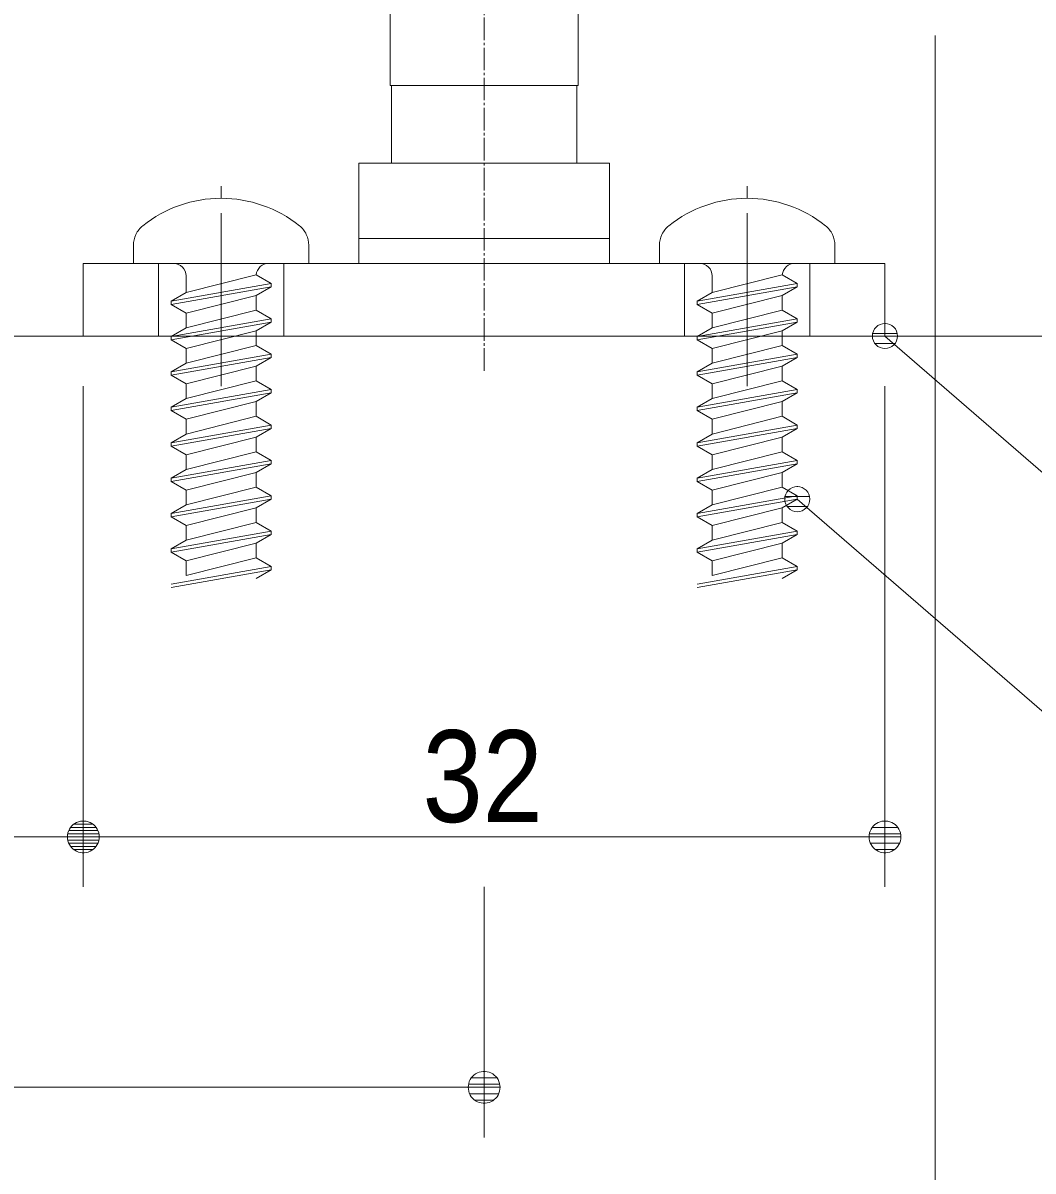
# Model space of a CAD drawing. Units: millimetres, scale not verified. Extents: x -6062 to 6062, y -3045 to 3045.
# Drawn here: x 716.6 to 1119.8, y -2283.4 to -1825 of the extents above; entities that cross this region are included whole.
import ezdxf
from ezdxf.enums import TextEntityAlignment as Align

# ---------------------------------------------------------------- set-up
doc = ezdxf.new("R2010")
doc.units = ezdxf.units.MM
doc.header["$LTSCALE"] = 20
doc.linetypes.add('CHAIN2', pattern=[12, 9, -1, 1, -1])
for name, color, linetype, lineweight in [('0-1_0', 7, 'Continuous', 9), ('0-2_2寸法-1', 7, 'Continuous', 9), ('0-3_2寸法-3', 7, 'Continuous', 9), ('0-4_3一般', 7, 'Continuous', 9)]:
    doc.layers.add(name, color=color, linetype=linetype, lineweight=lineweight)
doc.styles.add('ＭＳ Ｐゴシック', font='')
doc.styles.get('ＭＳ Ｐゴシック').set_extended_font_data('MS PGothic')

# ---------------------------------------------------------------- blocks, each defined once
blk = doc.blocks.new('_Dot')
at = {"layer": '0-1_0'}
for p, q in [((-10, 0), (-20, 0)), ((9.78, 2), (-9.78, 2)), ((7.99, 6), (-7.99, 6)), ((9.16, -3.98), (-9.16, -3.98)), ((6, -7.98), (-6, -7.98))]:
    blk.add_line(p, q, dxfattribs=at)
for points in [[(10, 0), (9.92, 1.25), (9.69, 2.49), (9.3, 3.68), (8.76, 4.82), (8.09, 5.88), (7.29, 6.85), (6.37, 7.71), (5.36, 8.44), (4.26, 9.05), (3.09, 9.51), (1.87, 9.82), (0.63, 9.98), (-0.63, 9.98), (-1.87, 9.82), (-3.09, 9.51), (-4.26, 9.05), (-5.36, 8.44), (-6.37, 7.71), (-7.29, 6.85), (-8.09, 5.88), (-8.76, 4.82), (-9.3, 3.68), (-9.69, 2.49), (-9.92, 1.25), (-10, 0), (0, 0)], [(-10, 0), (-9.92, -1.25), (-9.69, -2.49), (-9.3, -3.68), (-8.76, -4.82), (-8.09, -5.88), (-7.29, -6.85), (-6.37, -7.71), (-5.36, -8.44), (-4.26, -9.05), (-3.09, -9.51), (-1.87, -9.82), (-0.63, -9.98), (0.63, -9.98), (1.87, -9.82), (3.09, -9.51), (4.26, -9.05), (5.36, -8.44), (6.37, -7.71), (7.29, -6.85), (8.09, -5.88), (8.76, -4.82), (9.3, -3.68), (9.69, -2.49), (9.92, -1.25), (10, 0), (0, 0)]]:
    blk.add_lwpolyline(points, close=True, dxfattribs=at)
blk = doc.blocks.new('グループ-36')
at = {"layer": '0-4_3一般'}
blk.add_line((34163.7, -39000), (64563.7, -39000), dxfattribs=at)
blk = doc.blocks.new('グループ-39')
at = {"layer": '0-4_3一般'}
for p, q in [((55863.7, -37900), (55863.7, -37803.3)), ((55163.7, -38420), (55163.7, -38275.5)), ((55483.7, -38420), (55163.7, -38420)), ((56243.7, -38420), (55483.7, -38420)), ((56143.7, -38510.7), (55583.7, -38652.1)), ((55583.7, -38652.1), (55583.7, -38520)), ((56144.1, -38511), (56143.7, -38510.7)), ((56263.7, -38580), (56144.1, -38511)), ((56263.7, -38580), (56263.7, -38606.7)), ((55463.7, -38748), (56263.7, -38606.7)), ((55583.7, -38652.1), (55463.7, -38721.3)), ((56263.7, -38606.7), (56143.7, -38675.9)), ((56143.7, -38793.4), (56143.7, -38675.9)), ((56263.7, -38862.7), (55463.7, -39004)), ((55583.7, -38934.7), (55583.7, -38817.3)), ((56263.7, -38862.7), (56263.7, -38889.3)), ((55583.7, -38934.7), (55463.7, -39004)), ((55583.7, -39099.9), (56143.7, -38958.6)), ((56143.7, -39076.1), (56143.7, -38958.6)), ((55463.7, -39004), (55463.7, -39030.7)), ((55463.7, -39030.7), (55583.7, -39099.9)), ((56143.7, -39076.1), (55583.7, -39217.4)), ((55583.7, -39217.4), (55583.7, -39099.9)), ((56263.7, -39145.3), (56143.7, -39076.1)), ((56263.7, -39145.3), (56263.7, -39172)), ((55463.7, -39313.3), (56263.7, -39172)), ((55583.7, -39217.4), (55463.7, -39286.7)), ((56263.7, -39172), (56143.7, -39241.3)), ((56143.7, -39358.7), (56143.7, -39241.3)), ((55583.7, -39500.1), (55583.7, -39382.6)), ((56263.7, -39428), (55463.7, -39569.3)), ((55583.7, -39500.1), (55463.7, -39569.3)), ((56263.7, -39428), (56263.7, -39454.7)), ((55463.7, -39569.3), (55463.7, -39596)), ((55463.7, -39596), (55583.7, -39665.3)), ((55583.7, -39665.3), (56143.7, -39523.9)), ((56143.7, -39641.4), (56143.7, -39523.9)), ((56143.7, -39641.4), (55583.7, -39782.7)), ((55583.7, -39782.7), (55583.7, -39665.3)), ((56263.7, -39710.7), (56143.7, -39641.4)), ((55463.7, -39878.7), (56263.7, -39737.3)), ((55583.7, -39782.7), (55463.7, -39852)), ((56263.7, -39737.3), (56143.7, -39806.6)), ((56263.7, -39710.7), (56263.7, -39737.3)), ((56143.7, -39924.1), (56143.7, -39806.6)), ((55583.7, -40065.4), (55583.7, -39947.9)), ((56263.7, -39993.3), (55463.7, -40134.7)), ((55583.7, -40065.4), (55463.7, -40134.7)), ((56263.7, -39993.3), (56263.7, -40020)), ((55463.7, -40134.7), (55463.7, -40161.3)), ((55583.7, -40230.6), (56143.7, -40089.3)), ((56143.7, -40206.7), (56143.7, -40089.3)), ((55463.7, -40161.3), (55583.7, -40230.6)), ((56263.7, -40276), (56143.7, -40206.7)), ((56263.7, -40276), (55463.7, -40417.3)), ((55463.7, -40444), (56263.7, -40302.7)), ((55463.7, -40444), (56263.7, -40302.7)), ((56263.7, -40302.7), (56143.7, -40371.9)), ((56263.7, -40302.7), (56143.7, -40371.9)), ((56263.7, -40302.7), (56143.7, -40371.9)), ((56263.7, -40276), (56263.7, -40302.7)), ((55583.7, -40348.1), (55463.7, -40417.3)), ((55463.7, -40417.3), (55463.7, -40444)), ((56143.7, -40489.4), (56143.7, -40371.9)), ((56143.7, -40489.4), (55583.7, -40630.7)), ((55583.7, -40630.7), (55583.7, -40513.3)), ((56263.7, -40558.7), (56143.7, -40489.4)), ((56263.7, -40558.7), (55463.7, -40700)), ((56263.7, -40585.3), (56143.7, -40654.6)), ((56263.7, -40585.3), (56143.7, -40654.6)), ((56263.7, -40585.3), (56143.7, -40654.6)), ((56263.7, -40558.7), (56263.7, -40585.3)), ((56263.7, -40558.7), (56263.7, -40585.3)), ((55583.7, -40630.7), (55463.7, -40700)), ((55463.7, -40700), (55463.7, -40726.7)), ((55583.7, -40795.9), (56143.7, -40654.6)), ((56143.7, -40772.1), (56143.7, -40654.6)), ((55463.7, -40726.7), (55583.7, -40795.9)), ((56143.7, -40772.1), (55583.7, -40913.4)), ((55583.7, -40913.4), (55583.7, -40795.9)), ((56263.7, -40841.3), (56143.7, -40772.1)), ((56263.7, -40841.3), (55463.7, -40982.7)), ((55463.7, -41009.3), (56263.7, -40868)), ((56263.7, -40868), (56143.7, -40937.3)), ((56263.7, -40841.3), (56263.7, -40868))]:
    blk.add_line(p, q, dxfattribs=at)
for points in [[(56563.7, -38275.5), (56563.7, -38420), (56243.7, -38420)], [(56263.7, -38580), (55463.7, -38721.3), (55463.7, -38748)], [(55463.7, -38748), (55583.7, -38817.3), (56143.7, -38675.9)], [(56263.7, -38862.7), (56143.7, -38793.4), (55583.7, -38934.7)], [(55463.7, -39030.7), (56263.7, -38889.3), (56143.7, -38958.6)], [(56263.7, -39145.3), (55463.7, -39286.7), (55463.7, -39313.3)], [(55463.7, -39313.3), (55583.7, -39382.6), (56143.7, -39241.3)], [(56263.7, -39428), (56143.7, -39358.7), (55583.7, -39500.1)], [(55463.7, -39596), (56263.7, -39454.7), (56143.7, -39523.9)], [(56263.7, -39710.7), (55463.7, -39852), (55463.7, -39878.7)], [(55463.7, -39878.7), (55583.7, -39947.9), (56143.7, -39806.6)], [(56263.7, -39993.3), (56143.7, -39924.1), (55583.7, -40065.4)], [(55463.7, -40161.3), (56263.7, -40020), (56143.7, -40089.3)], [(56143.7, -40206.7), (55583.7, -40348.1), (55583.7, -40230.6)], [(55463.7, -40444), (55583.7, -40513.3), (56143.7, -40371.9)], [(55463.7, -40726.7), (56263.7, -40585.3), (56143.7, -40654.6)], [(55463.7, -40726.7), (56263.7, -40585.3), (56143.7, -40654.6)], [(56263.7, -40558.7), (56263.7, -40585.3), (56143.7, -40654.6)]]:
    blk.add_lwpolyline(points, dxfattribs=at)
for centre, radius, start, end in [((55863.7, -38900), 1000, 109.34109, 128.68219), ((55863.7, -38900), 1000, 90, 109.34109), ((55863.7, -38900), 1000, 70.65891, 90), ((55863.7, -38900), 1000, 51.31781, 70.65891), ((55363.7, -38275.5), 200, 128.68219, 154.34109), ((56363.7, -38275.5), 200, 25.65891, 51.31781), ((55363.7, -38275.5), 200, 154.34109, 180), ((56363.7, -38275.5), 200, 0, 25.65891), ((55483.7, -38520), 100, 45, 90), ((55483.7, -38520), 100, 0, 45), ((56243.7, -38520), 100, 132.40515, 174.8103), ((56243.7, -38520), 100, 90, 132.40515)]:
    blk.add_arc(centre, radius, start, end, dxfattribs=at)
blk = doc.blocks.new('グループ-40')
at = {"layer": '0-4_3一般'}
for p, q in [((51663.7, -37900), (51663.7, -37803.3)), ((50963.7, -38420), (50963.7, -38275.5)), ((52363.7, -38275.5), (52363.7, -38420)), ((52363.7, -38420), (52043.7, -38420)), ((52063.7, -38580), (51263.7, -38721.3)), ((51943.7, -38510.7), (51383.7, -38652.1)), ((51383.7, -38652.1), (51383.7, -38520)), ((51944.1, -38511), (51943.7, -38510.7)), ((52063.7, -38580), (51944.1, -38511)), ((52063.7, -38580), (52063.7, -38606.7)), ((51383.7, -38652.1), (51263.7, -38721.3)), ((51383.7, -38817.3), (51943.7, -38675.9)), ((51943.7, -38793.4), (51943.7, -38675.9)), ((51263.7, -38721.3), (51263.7, -38748)), ((51263.7, -38748), (51383.7, -38817.3)), ((51943.7, -38793.4), (51383.7, -38934.7)), ((51383.7, -38934.7), (51383.7, -38817.3)), ((52063.7, -38862.7), (51943.7, -38793.4)), ((52063.7, -38862.7), (52063.7, -38889.3)), ((51263.7, -39030.7), (52063.7, -38889.3)), ((51383.7, -38934.7), (51263.7, -39004)), ((52063.7, -38889.3), (51943.7, -38958.6)), ((51943.7, -39076.1), (51943.7, -38958.6)), ((52063.7, -39145.3), (51263.7, -39286.7)), ((51383.7, -39217.4), (51383.7, -39099.9)), ((52063.7, -39145.3), (52063.7, -39172)), ((51383.7, -39217.4), (51263.7, -39286.7)), ((51263.7, -39286.7), (51263.7, -39313.3)), ((51263.7, -39313.3), (51383.7, -39382.6)), ((51383.7, -39382.6), (51943.7, -39241.3)), ((51943.7, -39358.7), (51943.7, -39241.3)), ((51943.7, -39358.7), (51383.7, -39500.1)), ((51383.7, -39500.1), (51383.7, -39382.6)), ((52063.7, -39428), (51943.7, -39358.7)), ((51263.7, -39596), (52063.7, -39454.7)), ((51383.7, -39500.1), (51263.7, -39569.3)), ((52063.7, -39454.7), (51943.7, -39523.9)), ((52063.7, -39428), (52063.7, -39454.7)), ((51943.7, -39641.4), (51943.7, -39523.9)), ((51383.7, -39782.7), (51383.7, -39665.3)), ((52063.7, -39710.7), (51263.7, -39852)), ((51383.7, -39782.7), (51263.7, -39852)), ((52063.7, -39710.7), (52063.7, -39737.3)), ((51263.7, -39852), (51263.7, -39878.7)), ((51263.7, -39878.7), (51383.7, -39947.9)), ((51383.7, -39947.9), (51943.7, -39806.6)), ((51943.7, -39924.1), (51943.7, -39806.6)), ((51943.7, -39924.1), (51383.7, -40065.4)), ((51383.7, -40065.4), (51383.7, -39947.9)), ((52063.7, -39993.3), (51943.7, -39924.1)), ((51263.7, -40161.3), (52063.7, -40020)), ((51383.7, -40065.4), (51263.7, -40134.7)), ((52063.7, -40020), (51943.7, -40089.3)), ((52063.7, -39993.3), (52063.7, -40020)), ((51943.7, -40206.7), (51943.7, -40089.3)), ((51943.7, -40206.7), (51383.7, -40348.1)), ((51383.7, -40348.1), (51383.7, -40230.6)), ((52063.7, -40276), (51943.7, -40206.7)), ((52063.7, -40276), (51263.7, -40417.3)), ((52063.7, -40302.7), (51943.7, -40371.9)), ((52063.7, -40276), (52063.7, -40302.7)), ((51383.7, -40348.1), (51263.7, -40417.3)), ((51383.7, -40513.3), (51943.7, -40371.9)), ((51943.7, -40489.4), (51943.7, -40371.9)), ((51263.7, -40444), (51383.7, -40513.3)), ((52063.7, -40558.7), (51943.7, -40489.4)), ((51263.7, -40726.7), (52063.7, -40585.3)), ((51263.7, -40726.7), (52063.7, -40585.3)), ((52063.7, -40585.3), (51943.7, -40654.6)), ((52063.7, -40585.3), (51943.7, -40654.6)), ((52063.7, -40585.3), (51943.7, -40654.6)), ((52063.7, -40585.3), (51943.7, -40654.6)), ((52063.7, -40585.3), (51943.7, -40654.6)), ((52063.7, -40585.3), (51943.7, -40654.6)), ((52063.7, -40558.7), (52063.7, -40585.3)), ((52063.7, -40558.7), (52063.7, -40585.3)), ((52063.7, -40558.7), (52063.7, -40585.3)), ((51383.7, -40630.7), (51263.7, -40700)), ((51943.7, -40772.1), (51943.7, -40654.6)), ((52063.7, -40841.3), (51263.7, -40982.7)), ((52063.7, -40841.3), (52063.7, -40868))]:
    blk.add_line(p, q, dxfattribs=at)
for points in [[(52043.7, -38420), (51283.7, -38420), (50963.7, -38420)], [(51263.7, -38748), (52063.7, -38606.7), (51943.7, -38675.9)], [(52063.7, -38862.7), (51263.7, -39004), (51263.7, -39030.7)], [(51263.7, -39030.7), (51383.7, -39099.9), (51943.7, -38958.6)], [(52063.7, -39145.3), (51943.7, -39076.1), (51383.7, -39217.4)], [(51263.7, -39313.3), (52063.7, -39172), (51943.7, -39241.3)], [(52063.7, -39428), (51263.7, -39569.3), (51263.7, -39596)], [(51263.7, -39596), (51383.7, -39665.3), (51943.7, -39523.9)], [(52063.7, -39710.7), (51943.7, -39641.4), (51383.7, -39782.7)], [(51263.7, -39878.7), (52063.7, -39737.3), (51943.7, -39806.6)], [(52063.7, -39993.3), (51263.7, -40134.7), (51263.7, -40161.3)], [(51263.7, -40161.3), (51383.7, -40230.6), (51943.7, -40089.3)], [(51263.7, -40444), (52063.7, -40302.7), (51943.7, -40371.9)], [(51263.7, -40417.3), (51263.7, -40444), (52063.7, -40302.7), (51943.7, -40371.9)], [(51943.7, -40489.4), (51383.7, -40630.7), (51383.7, -40513.3)], [(52063.7, -40558.7), (51263.7, -40700), (51263.7, -40726.7)], [(51263.7, -40726.7), (51383.7, -40795.9), (51943.7, -40654.6)], [(52063.7, -40841.3), (51943.7, -40772.1), (51383.7, -40913.4), (51383.7, -40795.9)], [(51263.7, -41009.3), (52063.7, -40868), (51943.7, -40937.3)]]:
    blk.add_lwpolyline(points, dxfattribs=at)
for centre, radius, start, end in [((51663.7, -38900), 1000, 109.34109, 128.68219), ((51663.7, -38900), 1000, 90, 109.34109), ((51663.7, -38900), 1000, 70.65891, 90), ((51663.7, -38900), 1000, 51.31781, 70.65891), ((51163.7, -38275.5), 200, 128.68219, 154.34109), ((52163.7, -38275.5), 200, 25.65891, 51.31781), ((51163.7, -38275.5), 200, 154.34109, 180), ((52163.7, -38275.5), 200, 0, 25.65891), ((51283.7, -38520), 100, 45, 90), ((51283.7, -38520), 100, 0, 45), ((52043.7, -38520), 100, 132.40515, 174.8103), ((52043.7, -38520), 100, 90, 132.40515)]:
    blk.add_arc(centre, radius, start, end, dxfattribs=at)
blk = doc.blocks.new('グループ-42')
at = {"layer": '0-4_3一般', "linetype": 'CHAIN2'}
blk.add_line((53763.7, -39277.5), (53763.7, -29158.5), dxfattribs=at)
at = {"layer": '0-4_3一般'}
for p, q in [((53023.7, -37000), (53023.7, -37620)), ((54503.7, -37000), (53023.7, -37000)), ((54503.7, -37000), (54503.7, -37620)), ((52763.7, -37620), (53363.7, -37620)), ((52763.7, -38220), (52763.7, -37620)), ((53363.7, -37620), (54163.7, -37620)), ((54163.7, -37620), (54763.7, -37620)), ((54763.7, -38220), (54763.7, -37620)), ((54763.7, -38220), (52763.7, -38220))]:
    blk.add_line(p, q, dxfattribs=at)
blk = doc.blocks.new('グループ-43')
at = {"layer": '0-4_3一般'}
for p, q in [((54413.7, -34500), (53113.7, -34500)), ((53013.7, -34600), (53013.7, -37000)), ((54513.7, -37000), (54513.7, -34600)), ((53013.7, -37000), (54513.7, -37000))]:
    blk.add_line(p, q, dxfattribs=at)
for centre, start, end in [((53113.7, -34600), 135, 180), ((53113.7, -34600), 90, 135), ((54413.7, -34600), 45, 90), ((54413.7, -34600), 0, 45)]:
    blk.add_arc(centre, 100, start, end, dxfattribs=at)
blk = doc.blocks.new('グループ-44')
at = {"layer": '0-4_3一般'}
for p, q in [((51663.7, -39400), (51663.7, -38020)), ((55863.7, -39400), (55863.7, -38020)), ((51163.7, -39000), (51163.7, -38420)), ((52163.7, -38420), (52163.7, -39000)), ((55363.7, -39000), (55363.7, -38420)), ((56363.7, -38420), (56363.7, -39000))]:
    blk.add_line(p, q, dxfattribs=at)
blk.add_lwpolyline([(54763.7, -38420), (54763.7, -38220), (52763.7, -38220), (52763.7, -38420)], dxfattribs=at)
blk.add_lwpolyline([(56963.7, -39000), (50563.7, -39000), (50563.7, -38420), (56963.7, -38420)], close=True, dxfattribs=at)
for name in ['グループ-42', 'グループ-43']:
    blk.add_blockref(name, (0, 0), dxfattribs=at)
blk = doc.blocks.new('グループ-69')
at = {"layer": '0-4_3一般'}
for name in ['グループ-44', 'グループ-40', 'グループ-39']:
    blk.add_blockref(name, (0, 0), dxfattribs=at)
blk = doc.blocks.new('グループ-70')
at = {"layer": '0-4_3一般'}
for name in ['グループ-69', 'グループ-36']:
    blk.add_blockref(name, (0, 0), dxfattribs=at)

msp = doc.modelspace()

# ---------------------------------------------------------------- linework, layer by layer
at = {"layer": '0-2_2寸法-1'}
for p, q in [((1080.68, -1830), (1080.68, -2370)), ((740.68, -1970), (740.68, -2170)), ((740.68, -1970), (740.68, -2170)), ((1060.68, -1970), (1060.68, -2170)), ((633.4, -2150), (727.97, -2150)), ((1047.97, -2150), (753.4, -2150)), ((900.68, -2170), (900.68, -2270)), ((887.97, -2250), (473.4, -2250))]:
    msp.add_line(p, q, dxfattribs=at)
at = {"layer": '0-3_2寸法-3'}
for p, q in [((1060.86, -1945.01), (1060.5, -1945.01)), ((1060.86, -1945.01), (1060.5, -1945.01)), ((1065.58, -1949.01), (1055.79, -1949.01)), ((1064.68, -1953.01), (1056.69, -1953.01)), ((1025.86, -2010.14), (1025.5, -2010.14)), ((1025.86, -2010.14), (1025.5, -2010.14)), ((1030.58, -2014.14), (1020.79, -2014.14)), ((1029.68, -2018.14), (1021.69, -2018.14))]:
    msp.add_line(p, q, dxfattribs=at)
for points in [[(1060.68, -1950), (1176.15, -2050), (1492.17, -2050)], [(1025.68, -2015.13), (1181.41, -2150), (1467.72, -2150)]]:
    msp.add_lwpolyline(points, dxfattribs=at)
for centre in [(1060.68, -1950), (1060.68, -1950), (1025.68, -2015.13), (1025.68, -2015.13)]:
    msp.add_circle(centre, 5.01, dxfattribs=at)

# ---------------------------------------------------------------- block references
at = {"layer": '0-2_2寸法-1', "xscale": 0.6356201, "yscale": 0.6356201}
for p in [(740.68, -2150), (1060.68, -2150), (900.68, -2250)]:
    msp.add_blockref('_Dot', p, dxfattribs=at)
at = {"layer": '0-2_2寸法-1', "xscale": 0.6356201, "yscale": 0.6356201, "rotation": 180}
msp.add_blockref('_Dot', (740.68, -2150), dxfattribs=at)
at = {"layer": '0-4_3一般', "xscale": 0.05, "yscale": 0.05}
msp.add_blockref('グループ-70', (-1787.5, 0), dxfattribs=at)

# ---------------------------------------------------------------- texts
at = {"layer": '0-2_2寸法-1', "style": 'ＭＳ Ｐゴシック', "width": 0.9}
msp.add_text('32', height=36.66, dxfattribs=at).set_placement((876.09, -2155.06), align=Align.BOTTOM_LEFT)

doc.saveas('drawing.dxf')
